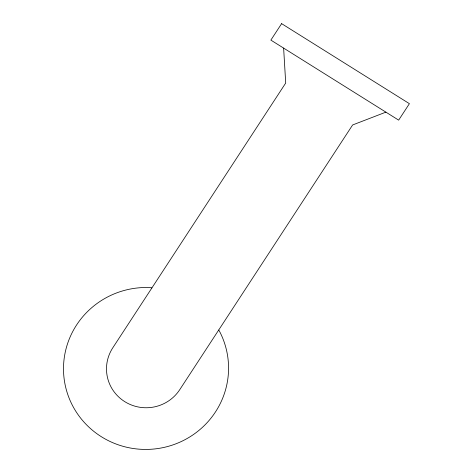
<?xml version="1.0" encoding="UTF-8"?>
<svg xmlns="http://www.w3.org/2000/svg" width="473" height="473" viewBox="0 0 473 473"><rect width="100%" height="100%" fill="white"/><g stroke="black" fill="none" stroke-linecap="round" stroke-linejoin="round"><path stroke-width="0.71" d="M385.897 112.142L352.633 124.955L179.734 389.693A39.785 39.011 -6 0 1 124.771 401.654A39.785 39.011 -6 0 1 112.805 347.785L285.704 83.047L283.629 48.104M151.91 287.903L149.941 287.566A82.55 80.954 -6 0 0 64.162 379.05A82.55 80.954 -6 0 0 170.552 445.672A82.55 80.954 -6 0 0 219.383 331.047L218.68 330.059M281.612 23.65L270.863 40.11L398.662 120.136L409.411 103.676L281.612 23.65"/></g></svg>
